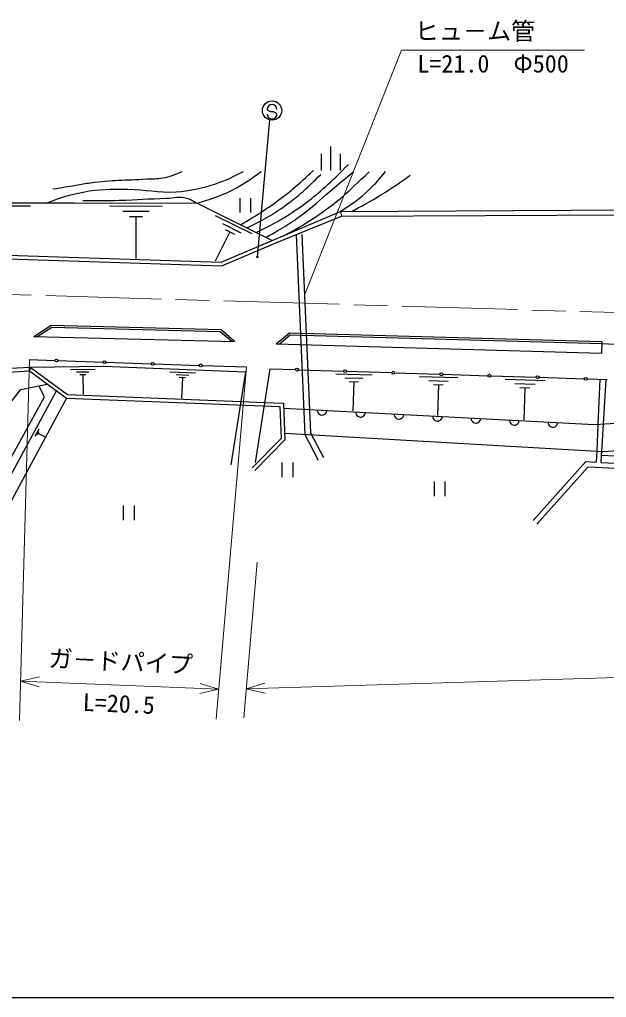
# Model space of a CAD drawing. Units: millimetres, scale not verified. Extents: x 40000 to 680000, y 20000 to 380000.
# Drawn here: x 401046 to 461992, y 205000 to 306491 of the extents above; entities that cross this region are included whole.
import ezdxf
from ezdxf.enums import TextEntityAlignment as Align

# ---------------------------------------------------------------- set-up
doc = ezdxf.new("R2010")
doc.units = ezdxf.units.MM
doc.header["$LTSCALE"] = 1000
doc.linetypes.add('CHAIN', pattern=[18.5, 12, -1.5, 3.5, -1.5])
for name, color, linetype, lineweight in [('S-BGD', 7, 'Continuous', 25), ('S-BMK', 2, 'CHAIN', 13), ('S-STR-HTXT', 7, 'Continuous', 13), ('S-STR-STRC', 7, 'Continuous', 25), ('S-TTL-BAND', 7, 'Continuous', 25)]:
    doc.layers.add(name, color=color, linetype=linetype, lineweight=lineweight)
doc.styles.add('@ＭＳ ゴシック', font='')
doc.styles.add('ＭＳ ゴシック', font='')
doc.styles.get('@ＭＳ ゴシック').set_extended_font_data('@MS Gothic')
doc.styles.get('ＭＳ ゴシック').set_extended_font_data('MS Gothic')

msp = doc.modelspace()

# ---------------------------------------------------------------- hatches: boundary and pattern name
at = {"layer": 'S-STR-STRC'}
msp.add_hatch(color=256, dxfattribs=at).paths.add_polyline_path([(425777, 281967), (425756, 281972), (425734, 281974), (425712, 281971), (425692, 281965), (425672, 281955), (425655, 281942), (425640, 281926), (425628, 281908), (425619, 281888), (425614, 281867), (425613, 281845), (425615, 281823), (425622, 281802), (425631, 281783), (425644, 281765), (425660, 281750), (425679, 281739), (425699, 281730), (425720, 281725), (425742, 281724), (425763, 281726), (425784, 281732), (425804, 281742), (425821, 281755), (425836, 281771), (425848, 281789), (425856, 281809), (425861, 281831), (425863, 281852), (425860, 281874), (425854, 281895), (425844, 281914), (425831, 281932), (425815, 281947), (425797, 281959)])

# ---------------------------------------------------------------- linework, layer by layer
at = {"layer": 'S-BGD'}
for p, q in [((433387, 290819), (433387, 293319)), ((432387, 290819), (432387, 292569)), ((434387, 290819), (434387, 292569)), ((364722, 287379), (406784, 287475)), ((406784, 287475), (419500, 287423)), ((419500, 287423), (427273, 283563)), ((423910, 287961), (423910, 286461)), ((425035, 287961), (425035, 286461)), ((397159, 287153), (402167, 287165)), ((410416, 287160), (415866, 287138)), ((411776, 286610), (414501, 286599)), ((427273, 283563), (434371, 286579)), ((434371, 286579), (466741, 286744)), ((434371, 286579), (434469, 286080)), ((434469, 286080), (466754, 286245)), ((412455, 286062), (413818, 286057)), ((413137, 286059), (413119, 281700)), ((421348, 286170), (425158, 284278)), ((422112, 285316), (424017, 284370)), ((427420, 283219), (434469, 286080)), ((422875, 284462), (421361, 281414)), ((422399, 284699), (423351, 284226)), ((430369, 284197), (431259, 263592)), ((421987, 281302), (427273, 283563)), ((422058, 280925), (427420, 283219)), ((429767, 284171), (430663, 263430)), ((376072, 282468), (422058, 280925)), ((376244, 282837), (421987, 281302)), ((402517, 273606), (404341, 274761)), ((402876, 273597), (404396, 274560)), ((404341, 274761), (421970, 274328)), ((404396, 274560), (421893, 274129)), ((421893, 274129), (423075, 273100)), ((421970, 274328), (423373, 273106)), ((402517, 273606), (423389, 273092)), ((427695, 272823), (429095, 273984)), ((427998, 272815), (429165, 273782)), ((429095, 273984), (461514, 273073)), ((429165, 273782), (461508, 272873)), ((461514, 273073), (461480, 271873)), ((427695, 272823), (461480, 271873)), ((461508, 272873), (470137, 272417)), ((402069, 271200), (404717, 271110)), ((405017, 271100), (409714, 270940)), ((397407, 269763), (402063, 270018)), ((397424, 270153), (402159, 270413)), ((402159, 270413), (402063, 270018)), ((402063, 270018), (405905, 267205)), ((402159, 270413), (409750, 270502)), ((402159, 270413), (406034, 267575)), ((406325, 270162), (408891, 270192)), ((409750, 270502), (424513, 269929)), ((410014, 270930), (414711, 270770)), ((415011, 270760), (419708, 270601)), ((420008, 270590), (424598, 270435)), ((427053, 270246), (425506, 260535)), ((427053, 270246), (429702, 270162)), ((430001, 270152), (434699, 270003)), ((434999, 269994), (439696, 269845)), ((406969, 269913), (408252, 269928)), ((407293, 269660), (407935, 269668)), ((407614, 269664), (407638, 267611)), ((416640, 269934), (419320, 269830)), ((417299, 269640), (418639, 269588)), ((417624, 269359), (418294, 269333)), ((417959, 269346), (417875, 267202)), ((424513, 269929), (422998, 260291)), ((433880, 269729), (437676, 269609)), ((434817, 269319), (436715, 269259)), ((439996, 269835), (444694, 269686)), ((442583, 269453), (446561, 269327)), ((443564, 269024), (445553, 268961)), ((444994, 269677), (449691, 269528)), ((449991, 269518), (454689, 269369)), ((451465, 269171), (455629, 269039)), ((454989, 269360), (459686, 269211)), ((459986, 269201), (462072, 269135)), ((461305, 269160), (461101, 264478)), ((461680, 264515), (461955, 269139)), ((393277, 258011), (401163, 268106)), ((397519, 254397), (404873, 267961)), ((401163, 268106), (403926, 268654)), ((403631, 267323), (403039, 268478)), ((435280, 268925), (436229, 268895)), ((435754, 268910), (435658, 265873)), ((444049, 268610), (445044, 268579)), ((444546, 268594), (444445, 265412)), ((452493, 268722), (454575, 268656)), ((453000, 268289), (454041, 268256)), ((453521, 268273), (453415, 264941)), ((396728, 254872), (403631, 267323)), ((405905, 267205), (398248, 252975)), ((405905, 267205), (428084, 266319)), ((406034, 267575), (424030, 266856)), ((424030, 266856), (426497, 266757)), ((426497, 266757), (428443, 266680)), ((428084, 266319), (428230, 263027)), ((428443, 266680), (428611, 262880)), ((402653, 263238), (403074, 264013)), ((461101, 264478), (460981, 261700)), ((461512, 261669), (461680, 264515)), ((461606, 261664), (495985, 263946)), ((402836, 263389), (403046, 263777)), ((402966, 263444), (403071, 263638)), ((403019, 263541), (403639, 263205)), ((428230, 263027), (425203, 259955)), ((428611, 262880), (425470, 259692)), ((428582, 263549), (461606, 261664)), ((430663, 263430), (432071, 260771)), ((431259, 263592), (432603, 261052)), ((460981, 261700), (460931, 260557)), ((461444, 260532), (461488, 261267)), ((461488, 261267), (461512, 261669)), ((461488, 261267), (494489, 259875)), ((428298, 260511), (428298, 259011)), ((429423, 260511), (429423, 259011)), ((454367, 254487), (459862, 260608)), ((454758, 254135), (460086, 260070)), ((459862, 260608), (460931, 260557)), ((460086, 260070), (494370, 258440)), ((461444, 260532), (490755, 259139)), ((444094, 258537), (444094, 257037)), ((445219, 258537), (445219, 257037)), ((411815, 256047), (411815, 254547)), ((412940, 256047), (412940, 254547))]:
    msp.add_line(p, q, dxfattribs=at)
msp.add_lwpolyline([(428467, 266150), (460764, 264456), (491608, 266447)], dxfattribs=at)
for centre in [(404867, 271105), (409864, 270935), (414861, 270765), (419858, 270596), (429851, 270157), (434849, 269998), (439846, 269840), (444844, 269681), (449841, 269523), (454839, 269365), (459836, 269206)]:
    msp.add_circle(centre, 150, dxfattribs=at)
for centre in [(432461, 265941), (436456, 265731), (440450, 265521), (444445, 265312), (448439, 265102), (452434, 264893), (456428, 264683)]:
    msp.add_arc(centre, 500, 176.9971, 356.9971, dxfattribs=at)
for points, knots in [([(425614, 284387), (427250, 285181), (427754, 285454), (429046, 286271), (430747, 287346), (431628, 288073), (433116, 289427), (433957, 290193), (434255, 290469), (435202, 291462)], [0, 0, 0, 0, 1, 1, 1, 2, 2, 2, 3, 3, 3, 3]), ([(403893, 287469), (405561, 288103), (406145, 288301), (407649, 288592), (409413, 288935), (410443, 288864), (412240, 288879), (414229, 288896), (415342, 288473), (417326, 288618), (418711, 288720), (419488, 288881), (420821, 289271), (422241, 289686), (422766, 289957), (424316, 290731)], [0, 0, 0, 0, 1, 1, 1, 2, 2, 2, 3, 3, 3, 4, 4, 4, 5, 5, 5, 5]), ([(404493, 288905), (405661, 289093), (405956, 289140), (406892, 289297), (407494, 289397), (407827, 289475), (408431, 289557), (410687, 289867), (411976, 289799), (414248, 289949), (414900, 289992), (415273, 289946), (415917, 290053), (416731, 290188), (417044, 290339), (417926, 290705)], [0, 0, 0, 0, 1, 1, 1, 2, 2, 2, 3, 3, 3, 4, 4, 4, 5, 5, 5, 5]), ([(419500, 287423), (421409, 288040), (422074, 288207), (423569, 289036), (424624, 289621), (425020, 289879), (426151, 290731)], [0, 0, 0, 0, 1, 1, 1, 2, 2, 2, 2]), ([(423994, 285191), (425859, 286296), (426420, 286634), (427873, 287705), (429397, 288830), (429901, 289299), (431577, 290836)], [0, 0, 0, 0, 1, 1, 1, 2, 2, 2, 2]), ([(424662, 284860), (426687, 285907), (427362, 286241), (428916, 287392), (430349, 288453), (430846, 288933), (432333, 290418)], [0, 0, 0, 0, 1, 1, 1, 2, 2, 2, 2]), ([(426637, 283879), (428558, 284988), (429156, 285315), (430638, 286427), (431897, 287374), (432508, 288023), (433715, 289036), (434508, 289700), (434759, 289909), (435750, 290731)], [0, 0, 0, 0, 1, 1, 1, 2, 2, 2, 3, 3, 3, 3]), ([(428623, 284137), (430258, 285007), (430751, 285324), (432046, 286193), (434297, 287703), (434995, 288473), (437341, 290679)], [0, 0, 0, 0, 1, 1, 1, 2, 2, 2, 2]), ([(434371, 286579), (435823, 287554), (436331, 287844), (437393, 288879), (438091, 289559), (438346, 289834), (439063, 290731)], [0, 0, 0, 0, 1, 1, 1, 2, 2, 2, 2]), ([(435568, 286585), (437242, 287501), (437719, 287748), (439037, 288592), (440055, 289245), (440396, 289479), (441593, 290340)], [0, 0, 0, 0, 1, 1, 1, 2, 2, 2, 2]), ([(407628, 287723), (409448, 287705), (409932, 287707), (411408, 287734), (413320, 287770), (414388, 287900), (416300, 287943), (417119, 287962), (417622, 288218), (418398, 287955), (418831, 287808), (419035, 287712), (419441, 287423)], [0, 0, 0, 0, 1, 1, 1, 2, 2, 2, 3, 3, 3, 4, 4, 4, 4])]:
    msp.add_open_spline(points, degree=3, knots=knots, dxfattribs=at)
at = {"layer": 'S-BMK'}
msp.add_line((366778, 278949), (466733, 275967), dxfattribs=at)
at = {"layer": 'S-STR-HTXT'}
for p, q in [((430642, 277881), (440718, 303328)), ((440718, 303328), (459718, 303328)), ((402069, 271200), (401048, 233756)), ((424598, 270435), (421456, 233883)), ((425719, 250188), (424333, 234026)), ((424591, 237027), (521859, 239976)), ((401159, 237830), (403110, 238269)), ((401159, 237830), (421723, 236991)), ((401159, 237830), (403068, 237234)), ((421723, 236991), (419814, 237587)), ((424591, 237027), (426506, 237603)), ((421723, 236991), (419771, 236553)), ((424591, 237027), (426537, 236568))]:
    msp.add_line(p, q, dxfattribs=at)
at = {"layer": 'S-STR-STRC'}
for p, q in [((426870, 297058), (426770, 297176)), ((427115, 296919), (426870, 297058)), ((427415, 296917), (427115, 296919)), ((427660, 296805), (427415, 296917)), ((427766, 296669), (427660, 296805)), ((425740, 281836), (427028, 296077))]:
    msp.add_line(p, q, dxfattribs=at)
msp.add_circle((427269, 297048), 1000, dxfattribs=at)
for centre, start, end in [((427270, 297173), 359.55488, 179.55488), ((427266, 296673), 179.55488, 359.55488)]:
    msp.add_arc(centre, 500, start, end, dxfattribs=at)
at = {"layer": 'S-TTL-BAND'}
msp.add_line((40000, 205000), (579000, 205000), dxfattribs=at)

# ---------------------------------------------------------------- texts
at = {"layer": 'S-STR-HTXT', "style": 'ＭＳ ゴシック'}
msp.add_text('ヒュ－ム管', height=1833, dxfattribs=at).set_placement((442093, 303828), align=Align.BOTTOM_LEFT)
msp.add_text('L=21.0\u3000Φ500', height=1833, dxfattribs=at).set_placement((450218, 302828), align=Align.TOP_CENTER)
msp.add_text('ガ－ドパイプ', height=1833, rotation=357.41, dxfattribs=at).set_placement((411486, 238410), align=Align.BOTTOM_CENTER)
at = {"layer": 'S-STR-HTXT', "style": '@ＭＳ ゴシック'}
msp.add_text('L=20.5', height=1833, rotation=357.41, dxfattribs=at).set_placement((411396, 236412), align=Align.TOP_CENTER)

doc.saveas('drawing.dxf')
